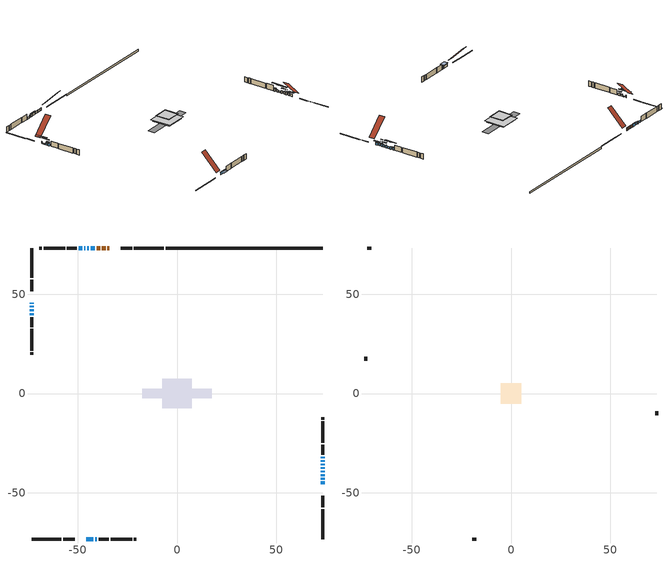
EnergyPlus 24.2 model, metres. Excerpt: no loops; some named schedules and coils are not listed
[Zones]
conditioned space
 floor adiabatic (Floor3 construction): -6.38,-6.38 -6.38,6.38 6.38,6.38 6.38,-6.38 z1.2
 floor adiabatic (AdiabaticFloorConstruction): -7.48,-7.48 -7.48,7.48 7.48,7.48 7.48,-7.48 z2.42
 floor foundation (Slab1 construction): -17.4,-2.34 -17.4,2.34 17.4,2.34 17.4,-2.34 z0
 wall outside (RimJoist1 construction): -6.64,73.23 -21.67,73.23 / -73.23,-73.23 -58.2,-73.23 / -73.23,73.23 -73.23,58.2 / 73.23,-73.23 73.23,-58.2 z1.2:1.5
 wall outside (RimJoist2 construction): -22.6,73.23 -28.35,73.23 / -57.27,-73.23 -51.52,-73.23 / -73.23,57.27 -73.23,51.52 / 73.23,-57.27 73.23,-51.52 z1.2:1.5
 wall outside (AdiabaticWallConstruction 1): -34.18,73.23 -35.04,73.23 / -35.97,73.23 -37.79,73.23 / -38.72,73.23 -40.42,73.23 z1.2:3.23
 wall outside (AdiabaticWallConstruction): 73.23,-45.69 73.23,-44.27 / -73.23,40.49 -73.23,39.37 z1.2:2.65; 73.23,-43.34 73.23,-42.48 / 73.23,-41.55 73.23,-40.69 / 73.23,-39.76 73.23,-38.89 / 73.23,-37.97 73.23,-37.1 / 73.23,-32.67 73.23,-31.81 z1.2:2.95; -41.35,73.23 -43.48,73.23 / -44.41,73.23 -45.27,73.23 / -45.69,-73.23 -42.14,-73.23 / 73.23,-34.31 73.23,-33.6 z1.2:2.93; -46.2,73.23 -46.79,73.23 z1.2:2.37; -41.21,-73.23 -40.35,-73.23 z1.2:2.98; -73.23,45.69 -73.23,45.1 z1.2:2.67; -73.23,44.18 -73.23,43.31 z1.2:1.79; -73.23,42.39 -73.23,41.42 z1.2:2.17; 73.23,-36.18 73.23,-35.24 / -47.71,73.23 -49.42,73.23 z1.2:2.42
 wall outside (Wall1 construction): -50.34,73.23 -55.38,73.23 / -39.42,-73.23 -34.38,-73.23 / -73.23,38.45 -73.23,33.41 / 73.23,-30.88 73.23,-25.84 z1.2:4.86
 wall outside (Wall3 construction): -56.31,73.23 -67.18,73.23 / -33.45,-73.23 -22.59,-73.23 / -73.23,32.48 -73.23,21.61 / 73.23,-24.91 73.23,-14.04 z1.2:4.86
 wall outside (Wall4 construction): -68.11,73.23 -69.33,73.23 / -21.66,-73.23 -20.44,-73.23 / -73.23,20.68 -73.23,19.46 / 73.23,-13.11 73.23,-11.9 z1.2:4.86
 wall foundation (FoundationWall1 construction): 73.23,73.23 -5.71,73.23 z0:1.2
 window (WindowConstruction): 73.23,-45.69 73.23,-44.27 z1.2:2.65
 window (WindowConstruction 4): 73.23,-43.34 73.23,-42.48 z1.2:2.95
 window (WindowConstruction 5): 73.23,-41.55 73.23,-40.69 z1.2:2.95
 window (WindowConstruction 6): 73.23,-39.76 73.23,-38.9 z1.2:2.95
 window (WindowConstruction 7): 73.23,-37.97 73.23,-37.1 z1.2:2.95
 window (WindowConstruction 8): -41.35,73.23 -43.48,73.23 z1.2:2.93
 window (WindowConstruction 9): -44.41,73.23 -45.27,73.23 z1.2:2.93
 window (WindowConstruction 10): -46.2,73.23 -46.78,73.23 z1.2:2.37
 window (WindowConstruction 11): -45.69,-73.23 -42.14,-73.23 z1.2:2.93
 window (WindowConstruction 12): -41.21,-73.23 -40.35,-73.23 z1.2:2.98
 window (WindowConstruction 13): -73.23,45.69 -73.23,45.11 z1.2:2.67
 window (WindowConstruction 14): -73.23,44.18 -73.23,43.31 z1.2:1.79
 window (WindowConstruction 15): -73.23,42.39 -73.23,41.42 z1.2:2.17
 window (WindowConstruction 1): -73.23,40.49 -73.23,39.37 z1.2:2.65
 window (WindowConstruction 16): 73.23,-36.17 73.23,-35.24 z1.2:2.42
 window (WindowConstruction 17): -47.71,73.23 -49.41,73.23 z1.2:2.42
 window (WindowConstruction 2): 73.23,-34.31 73.23,-33.6 z1.2:2.93
 window (WindowConstruction 3): 73.23,-32.67 73.23,-31.81 z1.2:2.95
 door (Door): -34.18,73.23 -35.04,73.23 z1.2:3.23
 door (Door 1): -35.97,73.23 -37.79,73.23 z1.2:3.23
 door (Door 2): -38.72,73.23 -40.42,73.23 z1.2:3.23
 ceiling adiabatic (AdiabaticFloorConstruction): 7.48,-7.48 7.48,7.48 -7.48,7.48 -7.48,-7.48 z2.42
attic - vented
 floor to conditioned space (Floor1 construction Reversed): -4.66,-4.66 -4.66,4.66 4.66,4.66 4.66,-4.66 z4.86
 floor to conditioned space (Floor2 construction Reversed): -5.07,-5.07 -5.07,5.07 5.07,5.07 5.07,-5.07 z4.86
 wall outside (Wall5 construction): -70.26,73.23 -72.3,73.23 / -19.51,-73.23 -17.46,-73.23 / -73.23,18.53 -73.23,16.49 / 73.23,-10.97 73.23,-8.92 z1.2:4.86
 roof outside (Roof1 construction): -33.25,73.23,4.86 -33.25,61.99,16.1 -29.28,61.99,16.1 -29.28,73.23,4.86; -46.62,-73.23,4.86 -46.62,-61.99,16.1 -50.59,-61.99,16.1 -50.59,-73.23,4.86; -73.23,46.62,4.86 -61.99,46.62,16.1 -61.99,50.59,16.1 -73.23,50.59,4.86; 73.23,-46.62,4.86 61.99,-46.62,16.1 61.99,-50.59,16.1 73.23,-50.59,4.86
shading: 73.23,-43.05 73.23,-46.91 73.64,-46.91 73.64,-43.05 z3.87; 73.23,-42.33 73.23,-43.49 73.64,-43.49 73.64,-42.33 z3.1; 73.23,-40.08 73.23,-42.16 73.64,-42.16 73.64,-40.08 z3.56; 73.23,-37.07 73.23,-41.59 73.64,-41.59 73.64,-37.07 z4.78; 73.23,-33.75 73.23,-41.32 73.64,-41.32 73.64,-33.75 z6.3; -43.78,73.23 -41.05,73.23 -41.05,73.84 -43.78,73.84 z3.23; -45.57,73.23 -44.11,73.23 -44.11,73.84 -45.57,73.84 z3.23; -47.08,73.23 -45.9,73.23 -45.9,73.64 -47.08,73.64 z2.67; -41.68,-73.23 -46.15,-73.23 -46.15,-75.97 -41.68,-75.97 z3.39; -40.2,-73.23 -41.36,-73.23 -41.36,-73.69 -40.2,-73.69 z3.13; -73.23,41.44 -73.23,49.35 -73.64,49.35 -73.64,41.44 z6.33; -73.23,39.65 -73.23,47.84 -73.64,47.84 -73.64,39.65 z5.45; -73.23,41.12 -73.23,42.68 -73.64,42.68 -73.64,41.12 z2.46; -73.23,38.16 -73.23,41.71 -73.64,41.71 -73.64,38.16 z3.87; 73.23,-29.94 73.23,-37.97 73.64,-37.97 73.64,-29.94 z6.59; 73.23,-31.66 73.23,-32.82 73.84,-32.82 73.84,-31.66 z3.1
[Building]
Building 1: Terrain=Suburbs
[Site:Location]
Victoria Intl AP_BC: Latitude {deg}=48.65; Longitude {deg}=-123.43; Time Zone {hr}=-8; Elevation {m}=20; Keep Site Location Information=Yes
[Site:GroundTemperature:Shallow]
8.05499, 7.06759, 6.98852, 7.45709, 9.33813, 11.2104, 12.8336, 13.8618, 13.9492, 13.1129, 11.5311, 9.71625
[Site:WaterMainsTemperature]
Calculation Method=Schedule; Temperature Schedule=mains temperature schedule
[Material] Roughness=Rough; Thermal Absorptance=0.9
Name | Thickness {m} | Conductivity {W/m-K} | Density {kg/m3} | Specific Heat {J/kg-K} | Solar Absorptance | Visible Absorptance
asphalt or fiberglass shingles | 0.00635 | 0.162714 | 1121.4 | 1465.45 | 0.4 | 0.4
ceiling loosefill ins | 0.169333 | 0.0480833 | 16.02 | 1046.75 | 0.7 | 0.7
ceiling stud and cavity | 0.0889 | 7.21176 | 20.9862 | 1087.66 | 0.7 | 0.7
ceiling stud and cavity 1 | 0.1397 | 0.175137 | 65.682 | 1177.47 | 0.7 | 0.7
concrete 4.0 in. | 0.1016 | 1.803125 | 2242.8 | 837.4 | 0.7 | 0.7
concrete 8.0 in. | 0.2032 | 1.803125 | 2242.8 | 837.4 | 0.7 | 0.7
door material | 0.04445 | 0.053851 | 512.64 | 1214.23 | 0.7 | 0.7
door material 1 | 0.04445 | 0.188738 | 512.64 | 1214.23 | 0.7 | 0.7
door material 2 | 0.04445 | 0.20624 | 512.64 | 1214.23 | 0.7 | 0.7
exterior vertical ins | 0.0399503 | 0.029427 | 32.04 | 1214.23 | 0.7 | 0.7
floor covering | 0.0127 | 9.015625 | 54.468 | 1339.84 | 0.6 | 0.6
floor covering 1 | 0.0127 | 0.0433444 | 54.468 | 1339.84 | 0.6 | 0.6
floor rigid ins; wall rigid ins 1 | 0.512978 | 0.029427 | 32.04 | 1214.23 | 0.7 | 0.7
floor stud and cavity | 0.0889 | 0.340671 | 50.32683 | 1063.81 | 0.7 | 0.7
floor stud and cavity 1 | 0.1397 | 1.75129 | 37.0049 | 1207.88 | 0.7 | 0.7
furniture material conditioned space 1 | 0.1524 | 0.115458 | 640.8 | 1214.23 | 0.6 | 0.6
gypsum board | 0.0127 | 0.160291 | 801 | 837.4 | 0.6 | 0.6
gypsum board 1 | 0.00254 | 0.160291 | 801 | 837.4 | 0.6 | 0.6
gypsum board 2 | 0.0127 | 0.160291 | 801 | 837.4 | 0.7 | 0.7
osb sheathing 0.5 in. | 0.0127 | 0.115458 | 512.64 | 1214.23 | 0.7 | 0.7
osb sheathing 0.75 in. | 0.01905 | 0.115458 | 512.64 | 1214.23 | 0.7 | 0.7
osb sheathing 2.0 in. | 0.0508 | 0.115458 | 512.64 | 1214.23 | 0.7 | 0.7
rim joist stud and cavity | 0.0508 | 0.0451784 | 125.044 | 1163.47 | 0.6 | 0.6
rim joist stud and cavity 1 | 0.0508 | 0.0383348 | 125.044 | 1163.47 | 0.6 | 0.6
wall rigid ins | 0.051816 | 0.029427 | 32.04 | 1214.23 | 0.7 | 0.7
wall stud and cavity | 0.1397 | 0.19304 | 139.0536 | 1170.24 | 0.7 | 0.7
wall stud and cavity 1 | 0.1397 | 0.190262 | 139.0536 | 1170.24 | 0.7 | 0.7
wall stud and cavity 2 | 0.1397 | 0.271713 | 139.0536 | 1170.24 | 0.7 | 0.7
wall stud and cavity 3 | 0.0889 | 6.9971 | 50.32683 | 1063.81 | 0.6 | 0.6
wall stud and cavity 4 | 0.0889 | 0.380278 | 52.3479 | 1209.89 | 0.7 | 0.7
wall stud and cavity 5 | 0.0889 | 0.391764 | 83.0341 | 1211.67 | 0.7 | 0.7
wood siding | 0.0254 | 0.102417 | 544.68 | 1172.36 | 0.4 | 0.4
wood siding 1 | 0.00254 | 0.102417 | 544.68 | 1172.36 | 0.4 | 0.4
wood siding 2; wood siding 3; wood siding 4 | 0.0254 | 0.102417 | 544.68 | 1172.36 | 0.7 | 0.7
[WindowMaterial:SimpleGlazingSystem]
Name | U-Factor {W/m2-K} | Solar Heat Gain Coefficient
WindowMaterial | 2.94859 | 0.64
WindowMaterial 1 | 2.97187 | 0.62
WindowMaterial 10 | 2.77995 | 0.62
WindowMaterial 2 | 2.94348 | 0.65
WindowMaterial 3 | 2.927009 | 0.66
WindowMaterial 4 | 2.92814 | 0.66
WindowMaterial 5 | 2.32457 | 0.46
WindowMaterial 6 | 2.96619 | 0.62
WindowMaterial 7 | 2.36375 | 0.44
WindowMaterial 8 | 2.23032 | 0.5
WindowMaterial 9 | 5.57693 | 0.72
[Construction]
AdiabaticFloorConstruction: floor stud and cavity 1, floor rigid ins, osb sheathing 0.75 in., floor covering 1
AdiabaticWallConstruction: wood siding 3, wall rigid ins 1, wall stud and cavity 4, gypsum board
AdiabaticWallConstruction 1: wood siding 4, wall rigid ins 1, wall stud and cavity 4, gypsum board
Door: door material
Door 1: door material 1
Door 2: door material 2
Floor1 construction Reversed: gypsum board 1, ceiling stud and cavity
Floor2 construction Reversed: gypsum board, ceiling stud and cavity 1, ceiling loosefill ins
Floor3 construction: floor stud and cavity, floor covering
FoundationWall1 construction: concrete 8.0 in., gypsum board 2
furniture construction conditioned space 1: furniture material conditioned space 1
PartitionWallConstruction: gypsum board, wall stud and cavity 5, gypsum board
RimJoist1 construction: wood siding 2, osb sheathing 2.0 in., rim joist stud and cavity
RimJoist2 construction: wood siding 2, osb sheathing 2.0 in., rim joist stud and cavity 1
Roof1 construction: asphalt or fiberglass shingles
Slab1 construction: concrete 4.0 in.
Wall1 construction: wood siding, wall rigid ins, osb sheathing 0.5 in., wall stud and cavity, gypsum board
Wall3 construction: wood siding, wall rigid ins, osb sheathing 0.5 in., wall stud and cavity 1, gypsum board
Wall4 construction: wood siding, wall rigid ins, osb sheathing 0.5 in., wall stud and cavity 2, gypsum board
Wall5 construction: wood siding 1, wall stud and cavity 3
WindowConstruction: WindowMaterial
WindowConstruction 1: WindowMaterial 1
WindowConstruction 10: WindowMaterial 5
WindowConstruction 11; WindowConstruction 2; WindowConstruction 8: WindowMaterial 2
WindowConstruction 12; WindowConstruction 3; WindowConstruction 4; WindowConstruction 5; WindowConstruction 6; WindowConstruction 7: WindowMaterial 3
WindowConstruction 13: WindowMaterial 6
WindowConstruction 14: WindowMaterial 7
WindowConstruction 15: WindowMaterial 8
WindowConstruction 16: WindowMaterial 9
WindowConstruction 17: WindowMaterial 10
WindowConstruction 9: WindowMaterial 4
[Zone] Multiplier=1; Part of Total Floor Area=Yes
Name | Volume {m3}
attic - vented | 307.699
conditioned space | 714.3
[Space]
Name | Zone | Volume {m3}
attic - vented 1 | attic - vented | 307.699
conditioned space 1 | conditioned space | 714.3
[ZoneInfiltration:EffectiveLeakageArea]
infil attic - vented 1: Zone or Space=attic - vented 1; Schedule=Always On Discrete; Effective Air Leakage Area {cm2}=8427.11; Stack Coefficient=0.00103616; Wind Coefficient=2.17487e-05
[ZoneMixing]
whole house fan mix: Zone or Space=attic - vented; Schedule=Always On Continuous; Design Flow Rate Calculation Method=Flow/Zone; Design Flow Rate {m3/s}=0; Source Zone or Space=conditioned space
[SurfaceProperty:ExposedFoundationPerimeter]
Slab1: Exposed Perimeter Calculation Method=TotalExposedPerimeter; Total Exposed Perimeter {m}=78.944
[InternalMass] Zone or ZoneList=conditioned space; Space or SpaceList=conditioned space 1
Name | Construction | Surface Area {m2}
furniture mass conditioned space 1 | furniture construction conditioned space 1 | 219.736
partition wall mass | PartitionWallConstruction | 386.67
[Lights]
interior lighting: Zone or ZoneList or Space or SpaceList=conditioned space 1; Schedule=interior lighting schedule; Design Level Calculation Method=LightingLevel; Lighting Level {W}=343.2; Return Air Fraction=0; Fraction Radiant=0.6; Fraction Visible=0.2; Fraction Replaceable=1
[People]
occupants: Zone or ZoneList or Space or SpaceList=conditioned space 1; Number of People Schedule=occupants schedule; Number of People Calculation Method=People; Number of People=3; Fraction Radiant=0.314171; Sensible Heat Fraction=0.56303; Activity Level Schedule=occupants activity schedule; Carbon Dioxide Generation Rate {m3/s-W}=0; Enable ASHRAE 55 Comfort Warnings=No; Mean Radiant Temperature Calculation Type=EnclosureAveraged
[ElectricEquipment] Zone or ZoneList or Space or SpaceList=conditioned space 1; Design Level Calculation Method=EquipmentLevel
Name | Schedule | Design Level {W} | Fraction Latent | Fraction Radiant | Fraction Lost
clothes dryer | clothes dryer schedule | 140.772 | 0.015 | 0.081 | 0.85
clothes washer | clothes washer schedule | 32.1985 | 0.03 | 0.162 | 0.7
cooking range | cooking range schedule | 215.147 | 0.08 | 0.432 | 0.2
dishwasher | dishwasher schedule | 66.8632 | 0.3 | 0.18 | 0.4
fridge | fridge schedule | 72.9452 | 0 | 0.6 | 0
mech vent bath fan 0 | mech vent bath fan 0 schedule | 50.2 | 0 | 0 | 1
mech vent bath fan 1 | mech vent bath fan 1 schedule | 50.2 | 0 | 0 | 1
mech vent bath fan 2 | mech vent bath fan 2 schedule | 50.2 | 0 | 0 | 1
mech vent house fan | mech vent house fan schedule | 0 | 0 | 0 | 1
mech vent house fan cfis | mech vent house fan cfis schedule | 0 | 0 | 0 | 0
misc plug loads | misc plug loads schedule | 494.7 | 0.045 | 0.513 | 0.1
whole house fan | Always On Discrete | 0 | 0 | 0 | 1
[OtherEquipment] Zone or ZoneList or Space or SpaceList=conditioned space 1; Design Level Calculation Method=EquipmentLevel
Name | Fuel Type | Schedule | Design Level {W} | Fraction Latent | Fraction Radiant | Fraction Lost
clothes dryer 1 | Electricity | clothes dryer schedule | 0 | 0.015 | 0.081 | 0.85
cooking range 1 | Electricity | cooking range schedule | 0 | 0.08 | 0.432 | 0.2
general water use latent | None | general water use schedule | 62.594 | 1 | 0 | 0
general water use sensible | None | general water use schedule | -61.6891 | 0 | 0.6 | 0
mech vent house fan latent load | None | Always On Discrete | 0 | 1 | 0 | 0
mech vent house fan sensible load | None | Always On Discrete | 0 | 0 | 0 | 0
water heater energy adjustment1 | Electricity | Always On Discrete | 0.01 | 0 | 0 | 1
[ZoneInfiltration:DesignFlowRate] Zone or ZoneList or Space or SpaceList=conditioned space 1; Schedule=Always On Discrete; Design Flow Rate Calculation Method=Flow/Zone; Design Flow Rate {m3/s}=0
infil flow; natural vent flow; whole house fan flow
[ZoneControl:Thermostat]
conditioned space Thermostat: Zone or ZoneList=conditioned space; Control Type Schedule=conditioned space Thermostat Schedule; Control 1=conditioned space temperature setpoint; Temperature Difference Between Cutout And Setpoint {deltaC}=0
[ThermostatSetpoint:DualSetpoint]
conditioned space temperature setpoint: Heating Setpoint Temperature Schedule=heating setpoint; Cooling Setpoint Temperature Schedule=cooling setpoint
[AirLoopHVAC:UnitarySystem]
unit heater unitary system: Control Type=Load; Controlling Zone or Thermostat Location=conditioned space; Dehumidification Control Type=None; Availability Schedule=Always On Discrete; Supply Fan=unit heater supply fan; Fan Placement=BlowThrough; Supply Air Fan Operating Mode Schedule=unit heater auto fan schedule; Heating Coil=unit heater htg coil; DX Heating Coil Sizing Ratio=1; Use DOAS DX Cooling Coil=No; Minimum Supply Air Temperature {C}=2; Latent Load Control=SensibleOnlyLoadControl; Cooling Supply Air Flow Rate Method=None; Heating Supply Air Flow Rate Method=SupplyAirFlowRate; Heating Supply Air Flow Rate {m3/s}=0.00141584; No Load Supply Air Flow Rate Method=SupplyAirFlowRate; No Load Supply Air Flow Rate {m3/s}=0; No Load Supply Air Flow Rate Control Set To Low Speed=Yes; Maximum Supply Air Temperature {C}=48.8889; Maximum Outdoor Dry-Bulb Temperature for Supplemental Heater Operation {C}=21; Ancillary On-Cycle Electric Power {W}=0; Ancillary Off-Cycle Electric Power {W}=0
[Zone equipment]
conditioned space: electric baseboard, unit heater unitary system
[Foundation:Kiva]
Foundation Kiva 1: Initial Indoor Air Temperature {C}=18; Wall Height Above Grade {m}=1.2; Wall Depth Below Slab {m}=0.2032; Custom Block Material Name 1=exterior vertical ins; Custom Block Depth 1 {m}=1.2; Custom Block X Position 1 {m}=0.2159; Custom Block Z Position 1 {m}=0
[Foundation:Kiva:Settings]
Soil Conductivity {W/m-K}=0.849921; Soil Density {kg/m3}=1842.3; Soil Specific Heat {J/kg-K}=418.7; Ground Solar Absorptivity=0.9; Ground Thermal Absorptivity=0.9; Ground Surface Roughness {m}=0.03; Far-Field Width {m}=40; Deep-Ground Boundary Condition=ZeroFlux; Deep-Ground Depth {m}=40; Minimum Cell Dimension {m}=0.2; Maximum Cell Growth Coefficient=3; Simulation Timestep=Timestep
[Exterior:Lights]
exterior lighting: Schedule=exterior lighting schedule; Design Level {W}=75.6
[EnergyManagementSystem:Sensor] Output:Variable or Output:Meter Index Key=conditioned space
Name | Output:Variable or Output:Meter
conditioned_space_clg_unmet_s | Zone Cooling Setpoint Not Met Time
conditioned_space_htg_unmet_s | Zone Heating Setpoint Not Met Time
fridge_tin_s; tin_s; tin_s_1 | Zone Mean Air Temperature
tout_s | Zone Outdoor Air Drybulb Temperature
win_s | Zone Air Humidity Ratio
[Schedule:Constant]
Name | Hourly Value
Always On Continuous; mech vent house fan schedule; mech vent house fan cfis schedule; Always On Discrete | 1
occupants activity schedule | 117.228
fridge schedule; unit heater auto fan schedule | 0
[Schedule:Week:Daily]
interior lighting schedule Week Rule - Jan1-Jan27: interior lighting schedule day, interior lighting schedule day, interior lighting schedule day, interior lighting schedule day, interior lighting schedule day, interior lighting schedule day, interior lighting schedule day, interior lighting schedule default day, interior lighting schedule default day, interior lighting schedule default day, interior lighting schedule default day, interior lighting schedule default day
interior lighting schedule Week Rule - Jan28-Feb3: interior lighting schedule day, interior lighting schedule day, interior lighting schedule day, interior lighting schedule day, interior lighting schedule day 1, interior lighting schedule day 1, interior lighting schedule day 1, interior lighting schedule default day, interior lighting schedule default day, interior lighting schedule default day, interior lighting schedule default day, interior lighting schedule default day
interior lighting schedule Week Rule - Feb4-Feb24: interior lighting schedule day 1, interior lighting schedule day 1, interior lighting schedule day 1, interior lighting schedule day 1, interior lighting schedule day 1, interior lighting schedule day 1, interior lighting schedule day 1, interior lighting schedule default day, interior lighting schedule default day, interior lighting schedule default day, interior lighting schedule default day, interior lighting schedule default day
interior lighting schedule Week Rule - Feb25-Mar3: interior lighting schedule day 1, interior lighting schedule day 1, interior lighting schedule day 1, interior lighting schedule day 1, interior lighting schedule day 2, interior lighting schedule day 2, interior lighting schedule day 2, interior lighting schedule default day, interior lighting schedule default day, interior lighting schedule default day, interior lighting schedule default day, interior lighting schedule default day
interior lighting schedule Week Rule - Mar4-Mar31: interior lighting schedule day 2, interior lighting schedule day 2, interior lighting schedule day 2, interior lighting schedule day 2, interior lighting schedule day 2, interior lighting schedule day 2, interior lighting schedule day 2, interior lighting schedule default day, interior lighting schedule default day, interior lighting schedule default day, interior lighting schedule default day, interior lighting schedule default day
interior lighting schedule Week Rule - Apr1-Apr28: interior lighting schedule day 3, interior lighting schedule day 3, interior lighting schedule day 3, interior lighting schedule day 3, interior lighting schedule day 3, interior lighting schedule day 3, interior lighting schedule day 3, interior lighting schedule default day, interior lighting schedule default day, interior lighting schedule default day, interior lighting schedule default day, interior lighting schedule default day
interior lighting schedule Week Rule - Apr29-May5: interior lighting schedule day 3, interior lighting schedule day 3, interior lighting schedule day 4, interior lighting schedule day 4, interior lighting schedule day 4, interior lighting schedule day 4, interior lighting schedule day 4, interior lighting schedule default day, interior lighting schedule default day, interior lighting schedule default day, interior lighting schedule default day, interior lighting schedule default day
interior lighting schedule Week Rule - May6-May26: interior lighting schedule day 4, interior lighting schedule day 4, interior lighting schedule day 4, interior lighting schedule day 4, interior lighting schedule day 4, interior lighting schedule day 4, interior lighting schedule day 4, interior lighting schedule default day, interior lighting schedule default day, interior lighting schedule default day, interior lighting schedule default day, interior lighting schedule default day
interior lighting schedule Week Rule - May27-Jun2: interior lighting schedule day 4, interior lighting schedule day 4, interior lighting schedule day 4, interior lighting schedule day 4, interior lighting schedule day 4, interior lighting schedule day 5, interior lighting schedule day 5, interior lighting schedule default day, interior lighting schedule default day, interior lighting schedule default day, interior lighting schedule default day, interior lighting schedule default day
interior lighting schedule Week Rule - Jun3-Jun30: interior lighting schedule day 5, interior lighting schedule day 5, interior lighting schedule day 5, interior lighting schedule day 5, interior lighting schedule day 5, interior lighting schedule day 5, interior lighting schedule day 5, interior lighting schedule default day, interior lighting schedule default day, interior lighting schedule default day, interior lighting schedule default day, interior lighting schedule default day
interior lighting schedule Week Rule - Jul1-Jul28: interior lighting schedule day 6, interior lighting schedule day 6, interior lighting schedule day 6, interior lighting schedule day 6, interior lighting schedule day 6, interior lighting schedule day 6, interior lighting schedule day 6, interior lighting schedule default day, interior lighting schedule default day, interior lighting schedule default day, interior lighting schedule default day, interior lighting schedule default day
interior lighting schedule Week Rule - Jul29-Aug4: interior lighting schedule day 6, interior lighting schedule day 6, interior lighting schedule day 6, interior lighting schedule day 7, interior lighting schedule day 7, interior lighting schedule day 7, interior lighting schedule day 7, interior lighting schedule default day, interior lighting schedule default day, interior lighting schedule default day, interior lighting schedule default day, interior lighting schedule default day
interior lighting schedule Week Rule - Aug5-Aug25: interior lighting schedule day 7, interior lighting schedule day 7, interior lighting schedule day 7, interior lighting schedule day 7, interior lighting schedule day 7, interior lighting schedule day 7, interior lighting schedule day 7, interior lighting schedule default day, interior lighting schedule default day, interior lighting schedule default day, interior lighting schedule default day, interior lighting schedule default day
interior lighting schedule Week Rule - Aug26-Sep1: interior lighting schedule day 7, interior lighting schedule day 7, interior lighting schedule day 7, interior lighting schedule day 7, interior lighting schedule day 7, interior lighting schedule day 7, interior lighting schedule day 8, interior lighting schedule default day, interior lighting schedule default day, interior lighting schedule default day, interior lighting schedule default day, interior lighting schedule default day
interior lighting schedule Week Rule - Sep2-Sep29: interior lighting schedule day 8, interior lighting schedule day 8, interior lighting schedule day 8, interior lighting schedule day 8, interior lighting schedule day 8, interior lighting schedule day 8, interior lighting schedule day 8, interior lighting schedule default day, interior lighting schedule default day, interior lighting schedule default day, interior lighting schedule default day, interior lighting schedule default day
interior lighting schedule Week Rule - Sep30-Oct6: interior lighting schedule day 8, interior lighting schedule day 9, interior lighting schedule day 9, interior lighting schedule day 9, interior lighting schedule day 9, interior lighting schedule day 9, interior lighting schedule day 9, interior lighting schedule default day, interior lighting schedule default day, interior lighting schedule default day, interior lighting schedule default day, interior lighting schedule default day
interior lighting schedule Week Rule - Oct7-Oct27: interior lighting schedule day 9, interior lighting schedule day 9, interior lighting schedule day 9, interior lighting schedule day 9, interior lighting schedule day 9, interior lighting schedule day 9, interior lighting schedule day 9, interior lighting schedule default day, interior lighting schedule default day, interior lighting schedule default day, interior lighting schedule default day, interior lighting schedule default day
interior lighting schedule Week Rule - Oct28-Nov3: interior lighting schedule day 9, interior lighting schedule day 9, interior lighting schedule day 9, interior lighting schedule day 9, interior lighting schedule day 10, interior lighting schedule day 10, interior lighting schedule day 10, interior lighting schedule default day, interior lighting schedule default day, interior lighting schedule default day, interior lighting schedule default day, interior lighting schedule default day
interior lighting schedule Week Rule - Nov4-Nov24: interior lighting schedule day 10, interior lighting schedule day 10, interior lighting schedule day 10, interior lighting schedule day 10, interior lighting schedule day 10, interior lighting schedule day 10, interior lighting schedule day 10, interior lighting schedule default day, interior lighting schedule default day, interior lighting schedule default day, interior lighting schedule default day, interior lighting schedule default day
interior lighting schedule Week Rule - Nov25-Dec1: interior lighting schedule day 10, interior lighting schedule day 10, interior lighting schedule day 10, interior lighting schedule day 10, interior lighting schedule day 10, interior lighting schedule day 10, interior lighting schedule day 11, interior lighting schedule default day, interior lighting schedule default day, interior lighting schedule default day, interior lighting schedule default day, interior lighting schedule default day
interior lighting schedule Week Rule - Dec2-Dec31: interior lighting schedule day 11, interior lighting schedule day 11, interior lighting schedule day 11, interior lighting schedule day 11, interior lighting schedule day 11, interior lighting schedule day 11, interior lighting schedule day 11, interior lighting schedule default day, interior lighting schedule default day, interior lighting schedule default day, interior lighting schedule default day, interior lighting schedule default day
occupants schedule Week Rule - Jan1-Dec31: occupants schedule day, occupants schedule day, occupants schedule day, occupants schedule day, occupants schedule day, occupants schedule day, occupants schedule day, occupants schedule default day, occupants schedule default day, occupants schedule default day, occupants schedule default day, occupants schedule default day
clothes dryer schedule Week Rule - Jan1-Dec31: clothes dryer schedule day, clothes dryer schedule day, clothes dryer schedule day, clothes dryer schedule day, clothes dryer schedule day, clothes dryer schedule day, clothes dryer schedule day, clothes dryer schedule default day, clothes dryer schedule default day, clothes dryer schedule default day, clothes dryer schedule default day, clothes dryer schedule default day
clothes washer schedule Week Rule - Jan1-Dec31: clothes washer schedule day, clothes washer schedule day, clothes washer schedule day, clothes washer schedule day, clothes washer schedule day, clothes washer schedule day, clothes washer schedule day, clothes washer schedule default day, clothes washer schedule default day, clothes washer schedule default day, clothes washer schedule default day, clothes washer schedule default day
cooking range schedule Week Rule - Jan1-Dec31: cooking range schedule day, cooking range schedule day, cooking range schedule day, cooking range schedule day, cooking range schedule day, cooking range schedule day, cooking range schedule day, cooking range schedule default day, cooking range schedule default day, cooking range schedule default day, cooking range schedule default day, cooking range schedule default day
dishwasher schedule Week Rule - Jan1-Dec31: dishwasher schedule day, dishwasher schedule day, dishwasher schedule day, dishwasher schedule day, dishwasher schedule day, dishwasher schedule day, dishwasher schedule day, dishwasher schedule default day, dishwasher schedule default day, dishwasher schedule default day, dishwasher schedule default day, dishwasher schedule default day
mech vent bath fan 0 schedule Week Rule - Jan1-Dec31: mech vent bath fan 0 schedule day, mech vent bath fan 0 schedule day, mech vent bath fan 0 schedule day, mech vent bath fan 0 schedule day, mech vent bath fan 0 schedule day, mech vent bath fan 0 schedule day, mech vent bath fan 0 schedule day, mech vent bath fan 0 schedule default day, mech vent bath fan 0 schedule default day, mech vent bath fan 0 schedule default day, mech vent bath fan 0 schedule default day, mech vent bath fan 0 schedule default day
mech vent bath fan 1 schedule Week Rule - Jan1-Dec31: mech vent bath fan 1 schedule day, mech vent bath fan 1 schedule day, mech vent bath fan 1 schedule day, mech vent bath fan 1 schedule day, mech vent bath fan 1 schedule day, mech vent bath fan 1 schedule day, mech vent bath fan 1 schedule day, mech vent bath fan 1 schedule default day, mech vent bath fan 1 schedule default day, mech vent bath fan 1 schedule default day, mech vent bath fan 1 schedule default day, mech vent bath fan 1 schedule default day
mech vent bath fan 2 schedule Week Rule - Jan1-Dec31: mech vent bath fan 2 schedule day, mech vent bath fan 2 schedule day, mech vent bath fan 2 schedule day, mech vent bath fan 2 schedule day, mech vent bath fan 2 schedule day, mech vent bath fan 2 schedule day, mech vent bath fan 2 schedule day, mech vent bath fan 2 schedule default day, mech vent bath fan 2 schedule default day, mech vent bath fan 2 schedule default day, mech vent bath fan 2 schedule default day, mech vent bath fan 2 schedule default day
misc plug loads schedule Week Rule - Jan1-Dec31: misc plug loads schedule day, misc plug loads schedule day, misc plug loads schedule day, misc plug loads schedule day, misc plug loads schedule day, misc plug loads schedule day, misc plug loads schedule day, misc plug loads schedule default day, misc plug loads schedule default day, misc plug loads schedule default day, misc plug loads schedule default day, misc plug loads schedule default day
general water use schedule Week Rule - Jan1-Dec31: general water use schedule day, general water use schedule day, general water use schedule day, general water use schedule day, general water use schedule day, general water use schedule day, general water use schedule day, general water use schedule default day, general water use schedule default day, general water use schedule default day, general water use schedule default day, general water use schedule default day
exterior lighting schedule Week Rule - Jan1-Jan27: exterior lighting schedule day, exterior lighting schedule day, exterior lighting schedule day, exterior lighting schedule day, exterior lighting schedule day, exterior lighting schedule day, exterior lighting schedule day, exterior lighting schedule default day, exterior lighting schedule default day, exterior lighting schedule default day, exterior lighting schedule default day, exterior lighting schedule default day
exterior lighting schedule Week Rule - Jan28-Feb3: exterior lighting schedule day, exterior lighting schedule day, exterior lighting schedule day, exterior lighting schedule day, exterior lighting schedule day 1, exterior lighting schedule day 1, exterior lighting schedule day 1, exterior lighting schedule default day, exterior lighting schedule default day, exterior lighting schedule default day, exterior lighting schedule default day, exterior lighting schedule default day
[Schedule:Year]
interior lighting schedule: interior lighting schedule Week Rule - Jan1-Jan27, 1, 1, 1, 27, interior lighting schedule Week Rule - Jan28-Feb3, 1, 28, 2, 3, interior lighting schedule Week Rule - Feb4-Feb24, 2, 4, 2, 24, interior lighting schedule Week Rule - Feb25-Mar3, 2, 25, 3, 3, interior lighting schedule Week Rule - Mar4-Mar31, 3, 4, 3, 31, interior lighting schedule Week Rule - Apr1-Apr28, 4, 1, 4, 28, interior lighting schedule Week Rule - Apr29-May5, 4, 29, 5, 5, interior lighting schedule Week Rule - May6-May26, 5, 6, 5, 26, interior lighting schedule Week Rule - May27-Jun2, 5, 27, 6, 2, interior lighting schedule Week Rule - Jun3-Jun30, 6, 3, 6, 30, interior lighting schedule Week Rule - Jul1-Jul28, 7, 1, 7, 28, interior lighting schedule Week Rule - Jul29-Aug4, 7, 29, 8, 4, interior lighting schedule Week Rule - Aug5-Aug25, 8, 5, 8, 25, interior lighting schedule Week Rule - Aug26-Sep1, 8, 26, 9, 1, interior lighting schedule Week Rule - Sep2-Sep29, 9, 2, 9, 29, interior lighting schedule Week Rule - Sep30-Oct6, 9, 30, 10, 6, interior lighting schedule Week Rule - Oct7-Oct27, 10, 7, 10, 27, interior lighting schedule Week Rule - Oct28-Nov3, 10, 28, 11, 3, interior lighting schedule Week Rule - Nov4-Nov24, 11, 4, 11, 24, interior lighting schedule Week Rule - Nov25-Dec1, 11, 25, 12, 1, interior lighting schedule Week Rule - Dec2-Dec31, 12, 2, 12, 31
occupants schedule: occupants schedule Week Rule - Jan1-Dec31, 1, 1, 12, 31
clothes dryer schedule: clothes dryer schedule Week Rule - Jan1-Dec31, 1, 1, 12, 31
clothes washer schedule: clothes washer schedule Week Rule - Jan1-Dec31, 1, 1, 12, 31
cooking range schedule: cooking range schedule Week Rule - Jan1-Dec31, 1, 1, 12, 31
dishwasher schedule: dishwasher schedule Week Rule - Jan1-Dec31, 1, 1, 12, 31
mech vent bath fan 0 schedule: mech vent bath fan 0 schedule Week Rule - Jan1-Dec31, 1, 1, 12, 31
mech vent bath fan 1 schedule: mech vent bath fan 1 schedule Week Rule - Jan1-Dec31, 1, 1, 12, 31
mech vent bath fan 2 schedule: mech vent bath fan 2 schedule Week Rule - Jan1-Dec31, 1, 1, 12, 31
misc plug loads schedule: misc plug loads schedule Week Rule - Jan1-Dec31, 1, 1, 12, 31
general water use schedule: general water use schedule Week Rule - Jan1-Dec31, 1, 1, 12, 31
exterior lighting schedule: exterior lighting schedule Week Rule - Jan1-Jan27, 1, 1, 1, 27, exterior lighting schedule Week Rule - Jan28-Feb3, 1, 28, 2, 3, exterior lighting schedule Week Rule - Feb4-Feb24, 2, 4, 2, 24, exterior lighting schedule Week Rule - Feb25-Mar3, 2, 25, 3, 3, exterior lighting schedule Week Rule - Mar4-Mar31, 3, 4, 3, 31, exterior lighting schedule Week Rule - Apr1-Apr28, 4, 1, 4, 28, exterior lighting schedule Week Rule - Apr29-May5, 4, 29, 5, 5, exterior lighting schedule Week Rule - May6-May26, 5, 6, 5, 26, exterior lighting schedule Week Rule - May27-Jun2, 5, 27, 6, 2, exterior lighting schedule Week Rule - Jun3-Jun30, 6, 3, 6, 30, exterior lighting schedule Week Rule - Jul1-Jul28, 7, 1, 7, 28, exterior lighting schedule Week Rule - Jul29-Aug4, 7, 29, 8, 4, exterior lighting schedule Week Rule - Aug5-Aug25, 8, 5, 8, 25, exterior lighting schedule Week Rule - Aug26-Sep1, 8, 26, 9, 1, exterior lighting schedule Week Rule - Sep2-Sep29, 9, 2, 9, 29, exterior lighting schedule Week Rule - Sep30-Oct6, 9, 30, 10, 6, exterior lighting schedule Week Rule - Oct7-Oct27, 10, 7, 10, 27, exterior lighting schedule Week Rule - Oct28-Nov3, 10, 28, 11, 3, exterior lighting schedule Week Rule - Nov4-Nov24, 11, 4, 11, 24, exterior lighting schedule Week Rule - Nov25-Dec1, 11, 25, 12, 1, exterior lighting schedule Week Rule - Dec2-Dec31, 12, 2, 12, 31
[Schedule:Compact]
conditioned space Thermostat Schedule: Through: 12/31, For: AllDays, Until: 24:00, 4
mains temperature schedule: Through: 01/01, For: AllDays, Until: 24:00, 11.3917, Through: 01/02, For: AllDays, Until: 24:00, 11.3578, Through: 01/03, For: AllDays, Until: 24:00, 11.3239, Through: 01/04, For: AllDays, Until: 24:00, 11.2911, Through: 01/05, For: AllDays, Until: 24:00, 11.2594, Through: 01/06, For: AllDays, Until: 24:00, 11.2278, Through: 01/07, For: AllDays, Until: 24:00, 11.1972, Through: 01/08, For: AllDays, Until: 24:00, 11.1672, Through: 01/09, For: AllDays, Until: 24:00, 11.1378, Through: 01/10, For: AllDays, Until: 24:00, 11.1094, Through: 01/11, For: AllDays, Until: 24:00, 11.0817, Through: 01/12, For: AllDays, Until: 24:00, 11.0544, Through: 01/13, For: AllDays, Until: 24:00, 11.0283, Through: 01/14, For: AllDays, Until: 24:00, 11.0028, Through: 01/15, For: AllDays, Until: 24:00, 10.9778, Through: 01/16, For: AllDays, Until: 24:00, 10.9539, Through: 01/17, For: AllDays, Until: 24:00, 10.9311, Through: 01/18, For: AllDays, Until: 24:00, 10.9089, Through: 01/19, For: AllDays, Until: 24:00, 10.8872, Through: 01/20, For: AllDays, Until: 24:00, 10.8661, Through: 01/21, For: AllDays, Until: 24:00, 10.8467, Through: 01/22, For: AllDays, Until: 24:00, 10.8272, Through: 01/23, For: AllDays, Until: 24:00, 10.8089, Through: 01/24, For: AllDays, Until: 24:00, 10.7917, Through: 01/25, For: AllDays, Until: 24:00, 10.775, Through: 01/26, For: AllDays, Until: 24:00, 10.7594, Through: 01/27, For: AllDays, Until: 24:00, 10.7444, Through: 01/28, For: AllDays, Until: 24:00, 10.7306, Through: 01/29, For: AllDays, Until: 24:00, 10.7172, Through: 01/30, For: AllDays, Until: 24:00, 10.705, Through: 01/31, For: AllDays, Until: 24:00, 10.6933, Through: 02/01, For: AllDays, Until: 24:00, 10.6828, Through: 02/02, For: AllDays, Until: 24:00, 10.6733, Through: 02/03, For: AllDays, Until: 24:00, 10.6644, Through: 02/04, For: AllDays, Until: 24:00, 10.6567, Through: 02/05, For: AllDays, Until: 24:00, 10.6494, Through: 02/06, For: AllDays, Until: 24:00, 10.6433, Through: 02/07, For: AllDays, Until: 24:00, 10.6378, Through: 02/08, For: AllDays, Until: 24:00, 10.6333, Through: 02/09, For: AllDays, Until: 24:00, 10.63, Through: 02/10, For: AllDays, Until: 24:00, 10.6272, Through: 02/11, For: AllDays, Until: 24:00, 10.6256, Through: 02/12, For: AllDays, Until: 24:00, 10.625, Through: 02/13, For: AllDays, Until: 24:00, 10.625, Through: 02/14, For: AllDays, Until: 24:00, 10.6256, Through: 02/15, For: AllDays, Until: 24:00, 10.6278, Through: 02/16, For: AllDays, Until: 24:00, 10.63, Through: 02/17, For: AllDays, Until: 24:00, 10.6339, Through: 02/18, For: AllDays, Until: 24:00, 10.6383, Through: 02/19, For: AllDays, Until: 24:00, 10.6439, Through: 02/20, For: AllDays, Until: 24:00, 10.65, Through: 02/21, For: AllDays, Until: 24:00, 10.6572, Through: 02/22, For: AllDays, Until: 24:00, 10.665, Through: 02/23, For: AllDays, Until: 24:00, 10.6739, Through: 02/24, For: AllDays, Until: 24:00, 10.6839, Through: 02/25, For: AllDays, Until: 24:00, 10.6944, Through: 02/26, For: AllDays, Until: 24:00, 10.7056, Through: 02/27, For: AllDays, Until: 24:00, 10.7183, Through: 02/28, For: AllDays, Until: 24:00, 10.7311, Through: 03/01, For: AllDays, Until: 24:00, 10.7456, Through: 03/02, For: AllDays, Until: 24:00, 10.7606, Through: 03/03, For: AllDays, Until: 24:00, 10.7761, Through: 03/04, For: AllDays, Until: 24:00, 10.7928, Through: 03/05, For: AllDays, Until: 24:00, 10.81, Through: 03/06, For: AllDays, Until: 24:00, 10.8283, Through: 03/07, For: AllDays, Until: 24:00, 10.8478, Through: 03/08, For: AllDays, Until: 24:00, 10.8678, Through: 03/09, For: AllDays, Until: 24:00, 10.8883, Through: 03/10, For: AllDays, Until: 24:00, 10.91, Through: 03/11, For: AllDays, Until: 24:00, 10.9322, Through: 03/12, For: AllDays, Until: 24:00, 10.9556, Through: 03/13, For: AllDays, Until: 24:00, 10.9794, Through: 03/14, For: AllDays, Until: 24:00, 11.0044, Through: 03/15, For: AllDays, Until: 24:00, 11.03, Through: 03/16, For: AllDays, Until: 24:00, 11.0561, Through: 03/17, For: AllDays, Until: 24:00, 11.0833, Through: 03/18, For: AllDays, Until: 24:00, 11.1111, Through: 03/19, For: AllDays, Until: 24:00, 11.1394, Through: 03/20, For: AllDays, Until: 24:00, 11.1689, Through: 03/21, For: AllDays, Until: 24:00, 11.1989, Through: 03/22, For: AllDays, Until: 24:00, 11.2294, Through: 03/23, For: AllDays, Until: 24:00, 11.2611, Through: 03/24, For: AllDays, Until: 24:00, 11.2933, Through: 03/25, For: AllDays, Until: 24:00, 11.3261, Through: 03/26, For: AllDays, Until: 24:00, 11.36, Through: 03/27, For: AllDays, Until: 24:00, 11.3939, Through: 03/28, For: AllDays, Until: 24:00, 11.4289, Through: 03/29, For: AllDays, Until: 24:00, 11.4644, Through: 03/30, For: AllDays, Until: 24:00, 11.5006, Through: 03/31, For: AllDays, Until: 24:00, 11.5372, Through: 04/01, For: AllDays, Until: 24:00, 11.5744, Through: 04/02, For: AllDays, Until: 24:00, 11.6128, Through: 04/03, For: AllDays, Until: 24:00, 11.6511, Through: 04/04, For: AllDays, Until: 24:00, 11.6906, Through: 04/05, For: AllDays, Until: 24:00, 11.7306, Through: 04/06, For: AllDays, Until: 24:00, 11.7706, Through: 04/07, For: AllDays, Until: 24:00, 11.8117, Through: 04/08, For: AllDays, Until: 24:00, 11.8528, Through: 04/09, For: AllDays, Until: 24:00, 11.895, Through: 04/10, For: AllDays, Until: 24:00, 11.9372, Through: 04/11, For: AllDays, Until: 24:00, 11.9806, Through: 04/12, For: AllDays, Until: 24:00, 12.0239, Through: 04/13, For: AllDays, Until: 24:00, 12.0678, Through: 04/14, For: AllDays, Until: 24:00, 12.1122, Through: 04/15, For: AllDays, Until: 24:00, 12.1572, Through: 04/16, For: AllDays, Until: 24:00, 12.2022, Through: 04/17, For: AllDays, Until: 24:00, 12.2478, Through: 04/18, For: AllDays, Until: 24:00, 12.2939, Through: 04/19, For: AllDays, Until: 24:00, 12.3406, Through: 04/20, For: AllDays, Until: 24:00, 12.3872, Through: 04/21, For: AllDays, Until: 24:00, 12.435, Through: 04/22, For: AllDays, Until: 24:00, 12.4822, Through: 04/23, For: AllDays, Until: 24:00, 12.5306, Through: 04/24, For: AllDays, Until: 24:00, 12.5783, Through: 04/25, For: AllDays, Until: 24:00, 12.6272, Through: 04/26, For: AllDays, Until: 24:00, 12.6761, Through: 04/27, For: AllDays, Until: 24:00, 12.725, Through: 04/28, For: AllDays, Until: 24:00, 12.7744, Through: 04/29, For: AllDays, Until: 24:00, 12.8244, Through: 04/30, For: AllDays, Until: 24:00, 12.8744, Through: 05/01, For: AllDays, Until: 24:00, 12.9244, Through: 05/02, For: AllDays, Until: 24:00, 12.9744, Through: 05/03, For: AllDays, Until: 24:00, 13.025, Through: 05/04, For: AllDays, Until: 24:00, 13.0761, Through: 05/05, For: AllDays, Until: 24:00, 13.1267, Through: 05/06, For: AllDays, Until: 24:00, 13.1778, Through: 05/07, For: AllDays, Until: 24:00, 13.2289, Through: 05/08, For: AllDays, Until: 24:00, 13.2806, Through: 05/09, For: AllDays, Until: 24:00, 13.3317, Through: 05/10, For: AllDays, Until: 24:00, 13.3833, Through: 05/11, For: AllDays, Until: 24:00, 13.435, Through: 05/12, For: AllDays, Until: 24:00, 13.4861, Through: 05/13, For: AllDays, Until: 24:00, 13.5378, Through: 05/14, For: AllDays, Until: 24:00, 13.5894, Through: 05/15, For: AllDays, Until: 24:00, 13.6411, Through: 05/16, For: AllDays, Until: 24:00, 13.6933, Through: 05/17, For: AllDays, Until: 24:00, 13.745, Through: 05/18, For: AllDays, Until: 24:00, 13.7961, Through: 05/19, For: AllDays, Until: 24:00, 13.8478, Through: 05/20, For: AllDays, Until: 24:00, 13.8994, Through: 05/21, For: AllDays, Until: 24:00, 13.9511, Through: 05/22, For: AllDays, Until: 24:00, 14.0022, Through: 05/23, For: AllDays, Until: 24:00, 14.0533, Through: 05/24, For: AllDays, Until: 24:00, 14.1044, Through: 05/25, For: AllDays, Until: 24:00, 14.1556, Through: 05/26, For: AllDays, Until: 24:00, 14.2061, Through: 05/27, For: AllDays, Until: 24:00, 14.2572, Through: 05/28, For: AllDays, Until: 24:00, 14.3072, Through: 05/29, For: AllDays, Until: 24:00, 14.3578, Through: 05/30, For: AllDays, Until: 24:00, 14.4078, Through: 05/31, For: AllDays, Until: 24:00, 14.4572, Through: 06/01, For: AllDays, Until: 24:00, 14.5072, Through: 06/02, For: AllDays, Until: 24:00, 14.5561, Through: 06/03, For: AllDays, Until: 24:00, 14.6056, Through: 06/04, For: AllDays, Until: 24:00, 14.6539, Through: 06/05, For: AllDays, Until: 24:00, 14.7028, Through: 06/06, For: AllDays, Until: 24:00, 14.7506, Through: 06/07, For: AllDays, Until: 24:00, 14.7983, Through: 06/08, For: AllDays, Until: 24:00, 14.8456, Through: 06/09, For: AllDays, Until: 24:00, 14.8928, Through: 06/10, For: AllDays, Until: 24:00, 14.9394, Through: 06/11, For: AllDays, Until: 24:00, 14.9861, Through: 06/12, For: AllDays, Until: 24:00, 15.0317, Through: 06/13, For: AllDays, Until: 24:00, 15.0772, Through: 06/14, For: AllDays, Until: 24:00, 15.1222, Through: 06/15, For: AllDays, Until: 24:00, 15.1672, Through: 06/16, For: AllDays, Until: 24:00, 15.2111, Through: 06/17, For: AllDays, Until: 24:00, 15.255, Through: 06/18, For: AllDays, Until: 24:00, 15.2978, Through: 06/19, For: AllDays, Until: 24:00, 15.3406, Through: 06/20, For: AllDays, Until: 24:00, 15.3828, Through: 06/21, For: AllDays, Until: 24:00, 15.4244, Through: 06/22, For: AllDays, Until: 24:00, 15.4656, Through: 06/23, For: AllDays, Until: 24:00, 15.5067, Through: 06/24, For: AllDays, Until: 24:00, 15.5467, Through: 06/25, For: AllDays, Until: 24:00, 15.5861, Through: 06/26, For: AllDays, Until: 24:00, 15.625, Through: 06/27, For: AllDays, Until: 24:00, 15.6633, Through: 06/28, For: AllDays, Until: 24:00, 15.7011, Through: 06/29, For: AllDays, Until: 24:00, 15.7378, Through: 06/30, For: AllDays, Until: 24:00, 15.7744, Through: 07/01, For: AllDays, Until: 24:00, 15.8106, Through: 07/02, For: AllDays, Until: 24:00, 15.8456, Through: 07/03, For: AllDays, Until: 24:00, 15.88, Through: 07/04, For: AllDays, Until: 24:00, 15.9139, Through: 07/05, For: AllDays, Until: 24:00, 15.9472, Through: 07/06, For: AllDays, Until: 24:00, 15.9794, Through: 07/07, For: AllDays, Until: 24:00, 16.0117, Through: 07/08, For: AllDays, Until: 24:00, 16.0428, Through: 07/09, For: AllDays, Until: 24:00, 16.0728, Through: 07/10, For: AllDays, Until: 24:00, 16.1028, Through: 07/11, For: AllDays, Until: 24:00, 16.1317, Through: 07/12, For: AllDays, Until: 24:00, 16.16, Through: 07/13, For: AllDays, Until: 24:00, 16.1872, Through: 07/14, For: AllDays, Until: 24:00, 16.2139, Through: 07/15, For: AllDays, Until: 24:00, 16.24, Through: 07/16, For: AllDays, Until: 24:00, 16.265, Through: 07/17, For: AllDays, Until: 24:00, 16.2894, Through: 07/18, For: AllDays, Until: 24:00, 16.3128, Through: 07/19, For: AllDays, Until: 24:00, 16.3356, Through: 07/20, For: AllDays, Until: 24:00, 16.3578, Through: 07/21, For: AllDays, Until: 24:00, 16.3789, Through: 07/22, For: AllDays, Until: 24:00, 16.3994, Through: 07/23, For: AllDays, Until: 24:00, 16.4189, Through: 07/24, For: AllDays, Until: 24:00, 16.4372, Through: 07/25, For: AllDays, Until: 24:00, 16.4556, Through: 07/26, For: AllDays, Until: 24:00, 16.4722, Through: 07/27, For: AllDays, Until: 24:00, 16.4883, Through: 07/28, For: AllDays, Until: 24:00, 16.5039, Through: 07/29, For: AllDays, Until: 24:00, 16.5183, Through: 07/30, For: AllDays, Until: 24:00, 16.5322, Through: 07/31, For: AllDays, Until: 24:00, 16.545, Through: 08/01, For: AllDays, Until: 24:00, 16.5567, Through: 08/02, For: AllDays, Until: 24:00, 16.5678, Through: 08/03, For: AllDays, Until: 24:00, 16.5778, Through: 08/04, For: AllDays, Until: 24:00, 16.5872, Through: 08/05, For: AllDays, Until: 24:00, 16.5956, Through: 08/06, For: AllDays, Until: 24:00, 16.6033, Through: 08/07, For: AllDays, Until: 24:00, 16.61, Through: 08/08, For: AllDays, Until: 24:00, 16.6156, Through: 08/09, For: AllDays, Until: 24:00, 16.6206, Through: 08/10, For: AllDays, Until: 24:00, 16.6244, Through: 08/11, For: AllDays, Until: 24:00, 16.6278, Through: 08/12, For: AllDays, Until: 24:00, 16.63, Through: 08/13, For: AllDays, Until: 24:00, 16.6317, Through: 08/14, For: AllDays, Until: 24:00, 16.6317, Through: 08/15, For: AllDays, Until: 24:00, 16.6317, Through: 08/16, For: AllDays, Until: 24:00, 16.63, Through: 08/17, For: AllDays, Until: 24:00, 16.6278, Through: 08/18, For: AllDays, Until: 24:00, 16.625, Through: 08/19, For: AllDays, Until: 24:00, 16.6211, Through: 08/20, For: AllDays, Until: 24:00, 16.6161, Through: 08/21, For: AllDays, Until: 24:00, 16.61, Through: 08/22, For: AllDays, Until: 24:00, 16.6039, Through: 08/23, For: AllDays, Until: 24:00, 16.5961, Through: 08/24, For: AllDays, Until: 24:00, 16.5878, Through: 08/25, For: AllDays, Until: 24:00, 16.5783, Through: 08/26, For: AllDays, Until: 24:00, 16.5683, Through: 08/27, For: AllDays, Until: 24:00, 16.5572, Through: 08/28, For: AllDays, Until: 24:00, 16.5456, Through: 08/29, For: AllDays, Until: 24:00, 16.5328, Through: 08/30, For: AllDays, Until: 24:00, 16.5189, Through: 08/31, For: AllDays, Until: 24:00, 16.5044, Through: 09/01, For: AllDays, Until: 24:00, 16.4894, Through: 09/02, For: AllDays, Until: 24:00, 16.4733, Through: 09/03, For: AllDays, Until: 24:00, 16.4561, Through: 09/04, For: AllDays, Until: 24:00, 16.4383, Through: 09/05, For: AllDays, Until: 24:00, 16.4194, Through: 09/06, For: AllDays, Until: 24:00, 16.4, Through: 09/07, For: AllDays, Until: 24:00, 16.38, Through: 09/08, For: AllDays, Until: 24:00, 16.3589, Through: 09/09, For: AllDays, Until: 24:00, 16.3367, Through: 09/10, For: AllDays, Until: 24:00, 16.3139, Through: 09/11, For: AllDays, Until: 24:00, 16.2906, Through: 09/12, For: AllDays, Until: 24:00, 16.2661, Through: 09/13, For: AllDays, Until: 24:00, 16.2411, Through: 09/14, For: AllDays, Until: 24:00, 16.215, Through: 09/15, For: AllDays, Until: 24:00, 16.1883, Through: 09/16, For: AllDays, Until: 24:00, 16.1611, Through: 09/17, For: AllDays, Until: 24:00, 16.1328, Through: 09/18, For: AllDays, Until: 24:00, 16.1039, Through: 09/19, For: AllDays, Until: 24:00, 16.0744, Through: 09/20, For: AllDays, Until: 24:00, 16.0439, Through: 09/21, For: AllDays, Until: 24:00, 16.0128, Through: 09/22, For: AllDays, Until: 24:00, 15.9811, Through: 09/23, For: AllDays, Until: 24:00, 15.9489, Through: 09/24, For: AllDays, Until: 24:00, 15.9156, Through: 09/25, For: AllDays, Until: 24:00, 15.8817, Through: 09/26, For: AllDays, Until: 24:00, 15.8472, Through: 09/27, For: AllDays, Until: 24:00, 15.8122, Through: 09/28, For: AllDays, Until: 24:00, 15.7761, Through: 09/29, For: AllDays, Until: 24:00, 15.74, Through: 09/30, For: AllDays, Until: 24:00, 15.7028, Through: 10/01, For: AllDays, Until: 24:00, 15.665, Through: 10/02, For: AllDays, Until: 24:00, 15.6267, Through: 10/03, For: AllDays, Until: 24:00, 15.5878, Through: 10/04, For: AllDays, Until: 24:00, 15.5483, Through: 10/05, For: AllDays, Until: 24:00, 15.5083, Through: 10/06, For: AllDays, Until: 24:00, 15.4678, Through: 10/07, For: AllDays, Until: 24:00, 15.4267, Through: 10/08, For: AllDays, Until: 24:00, 15.385, Through: 10/09, For: AllDays, Until: 24:00, 15.3428, Through: 10/10, For: AllDays, Until: 24:00, 15.3, Through: 10/11, For: AllDays, Until: 24:00, 15.2572, Through: 10/12, For: AllDays, Until: 24:00, 15.2133, Through: 10/13, For: AllDays, Until: 24:00, 15.1694, Through: 10/14, For: AllDays, Until: 24:00, 15.1244, Through: 10/15, For: AllDays, Until: 24:00, 15.0794, Through: 10/16, For: AllDays, Until: 24:00, 15.0339, Through: 10/17, For: AllDays, Until: 24:00, 14.9883, Through: 10/18, For: AllDays, Until: 24:00, 14.9417, Through: 10/19, For: AllDays, Until: 24:00, 14.895, Through: 10/20, For: AllDays, Until: 24:00, 14.8483, Through: 10/21, For: AllDays, Until: 24:00, 14.8006, Through: 10/22, For: AllDays, Until: 24:00, 14.7528, Through: 10/23, For: AllDays, Until: 24:00, 14.705, Through: 10/24, For: AllDays, Until: 24:00, 14.6567, Through: 10/25, For: AllDays, Until: 24:00, 14.6078, Through: 10/26, For: AllDays, Until: 24:00, 14.5589, Through: 10/27, For: AllDays, Until: 24:00, 14.5094, Through: 10/28, For: AllDays, Until: 24:00, 14.46, Through: 10/29, For: AllDays, Until: 24:00, 14.41, Through: 10/30, For: AllDays, Until: 24:00, 14.36, Through: 10/31, For: AllDays, Until: 24:00, 14.31, Through: 11/01, For: AllDays, Until: 24:00, 14.2594, Through: 11/02, For: AllDays, Until: 24:00, 14.2089, Through: 11/03, For: AllDays, Until: 24:00, 14.1578, Through: 11/04, For: AllDays, Until: 24:00, 14.1072, Through: 11/05, For: AllDays, Until: 24:00, 14.0561, Through: 11/06, For: AllDays, Until: 24:00, 14.005, Through: 11/07, For: AllDays, Until: 24:00, 13.9533, Through: 11/08, For: AllDays, Until: 24:00, 13.9022, Through: 11/09, For: AllDays, Until: 24:00, 13.8506, Through: 11/10, For: AllDays, Until: 24:00, 13.7989, Through: 11/11, For: AllDays, Until: 24:00, 13.7472, Through: 11/12, For: AllDays, Until: 24:00, 13.6956, Through: 11/13, For: AllDays, Until: 24:00, 13.6439, Through: 11/14, For: AllDays, Until: 24:00, 13.5922, Through: 11/15, For: AllDays, Until: 24:00, 13.5406, Through: 11/16, For: AllDays, Until: 24:00, 13.4889, Through: 11/17, For: AllDays, Until: 24:00, 13.4372, Through: 11/18, For: AllDays, Until: 24:00, 13.3856, Through: 11/19, For: AllDays, Until: 24:00, 13.3344, Through: 11/20, For: AllDays, Until: 24:00, 13.2828, Through: 11/21, For: AllDays, Until: 24:00, 13.2317, Through: 11/22, For: AllDays, Until: 24:00, 13.1806, Through: 11/23, For: AllDays, Until: 24:00, 13.1294, Through: 11/24, For: AllDays, Until: 24:00, 13.0783, Through: 11/25, For: AllDays, Until: 24:00, 13.0278, Through: 11/26, For: AllDays, Until: 24:00, 12.9772, Through: 11/27, For: AllDays, Until: 24:00, 12.9267, Through: 11/28, For: AllDays, Until: 24:00, 12.8767, Through: 11/29, For: AllDays, Until: 24:00, 12.8267, Through: 11/30, For: AllDays, Until: 24:00, 12.7772, Through: 12/01, For: AllDays, Until: 24:00, 12.7278, Through: 12/02, For: AllDays, Until: 24:00, 12.6783, Through: 12/03, For: AllDays, Until: 24:00, 12.6294, Through: 12/04, For: AllDays, Until: 24:00, 12.5811, Through: 12/05, For: AllDays, Until: 24:00, 12.5328, Through: 12/06, For: AllDays, Until: 24:00, 12.4844, Through: 12/07, For: AllDays, Until: 24:00, 12.4372, Through: 12/08, For: AllDays, Until: 24:00, 12.39, Through: 12/09, For: AllDays, Until: 24:00, 12.3428, Through: 12/10, For: AllDays, Until: 24:00, 12.2967, Through: 12/11, For: AllDays, Until: 24:00, 12.25, Through: 12/12, For: AllDays, Until: 24:00, 12.2044, Through: 12/13, For: AllDays, Until: 24:00, 12.1594, Through: 12/14, For: AllDays, Until: 24:00, 12.1144, Through: 12/15, For: AllDays, Until: 24:00, 12.07, Through: 12/16, For: AllDays, Until: 24:00, 12.0261, Through: 12/17, For: AllDays, Until: 24:00, 11.9828, Through: 12/18, For: AllDays, Until: 24:00, 11.9394, Through: 12/19, For: AllDays, Until: 24:00, 11.8972, Through: 12/20, For: AllDays, Until: 24:00, 11.855, Through: 12/21, For: AllDays, Until: 24:00, 11.8133, Through: 12/22, For: AllDays, Until: 24:00, 11.7728, Through: 12/23, For: AllDays, Until: 24:00, 11.7322, Through: 12/24, For: AllDays, Until: 24:00, 11.6928, Through: 12/25, For: AllDays, Until: 24:00, 11.6533, Through: 12/26, For: AllDays, Until: 24:00, 11.6144, Through: 12/27, For: AllDays, Until: 24:00, 11.5767, Through: 12/28, For: AllDays, Until: 24:00, 11.5389, Through: 12/29, For: AllDays, Until: 24:00, 11.5022, Through: 12/30, For: AllDays, Until: 24:00, 11.4661, Through: 12/31, For: AllDays, Until: 24:00, 11.4306
